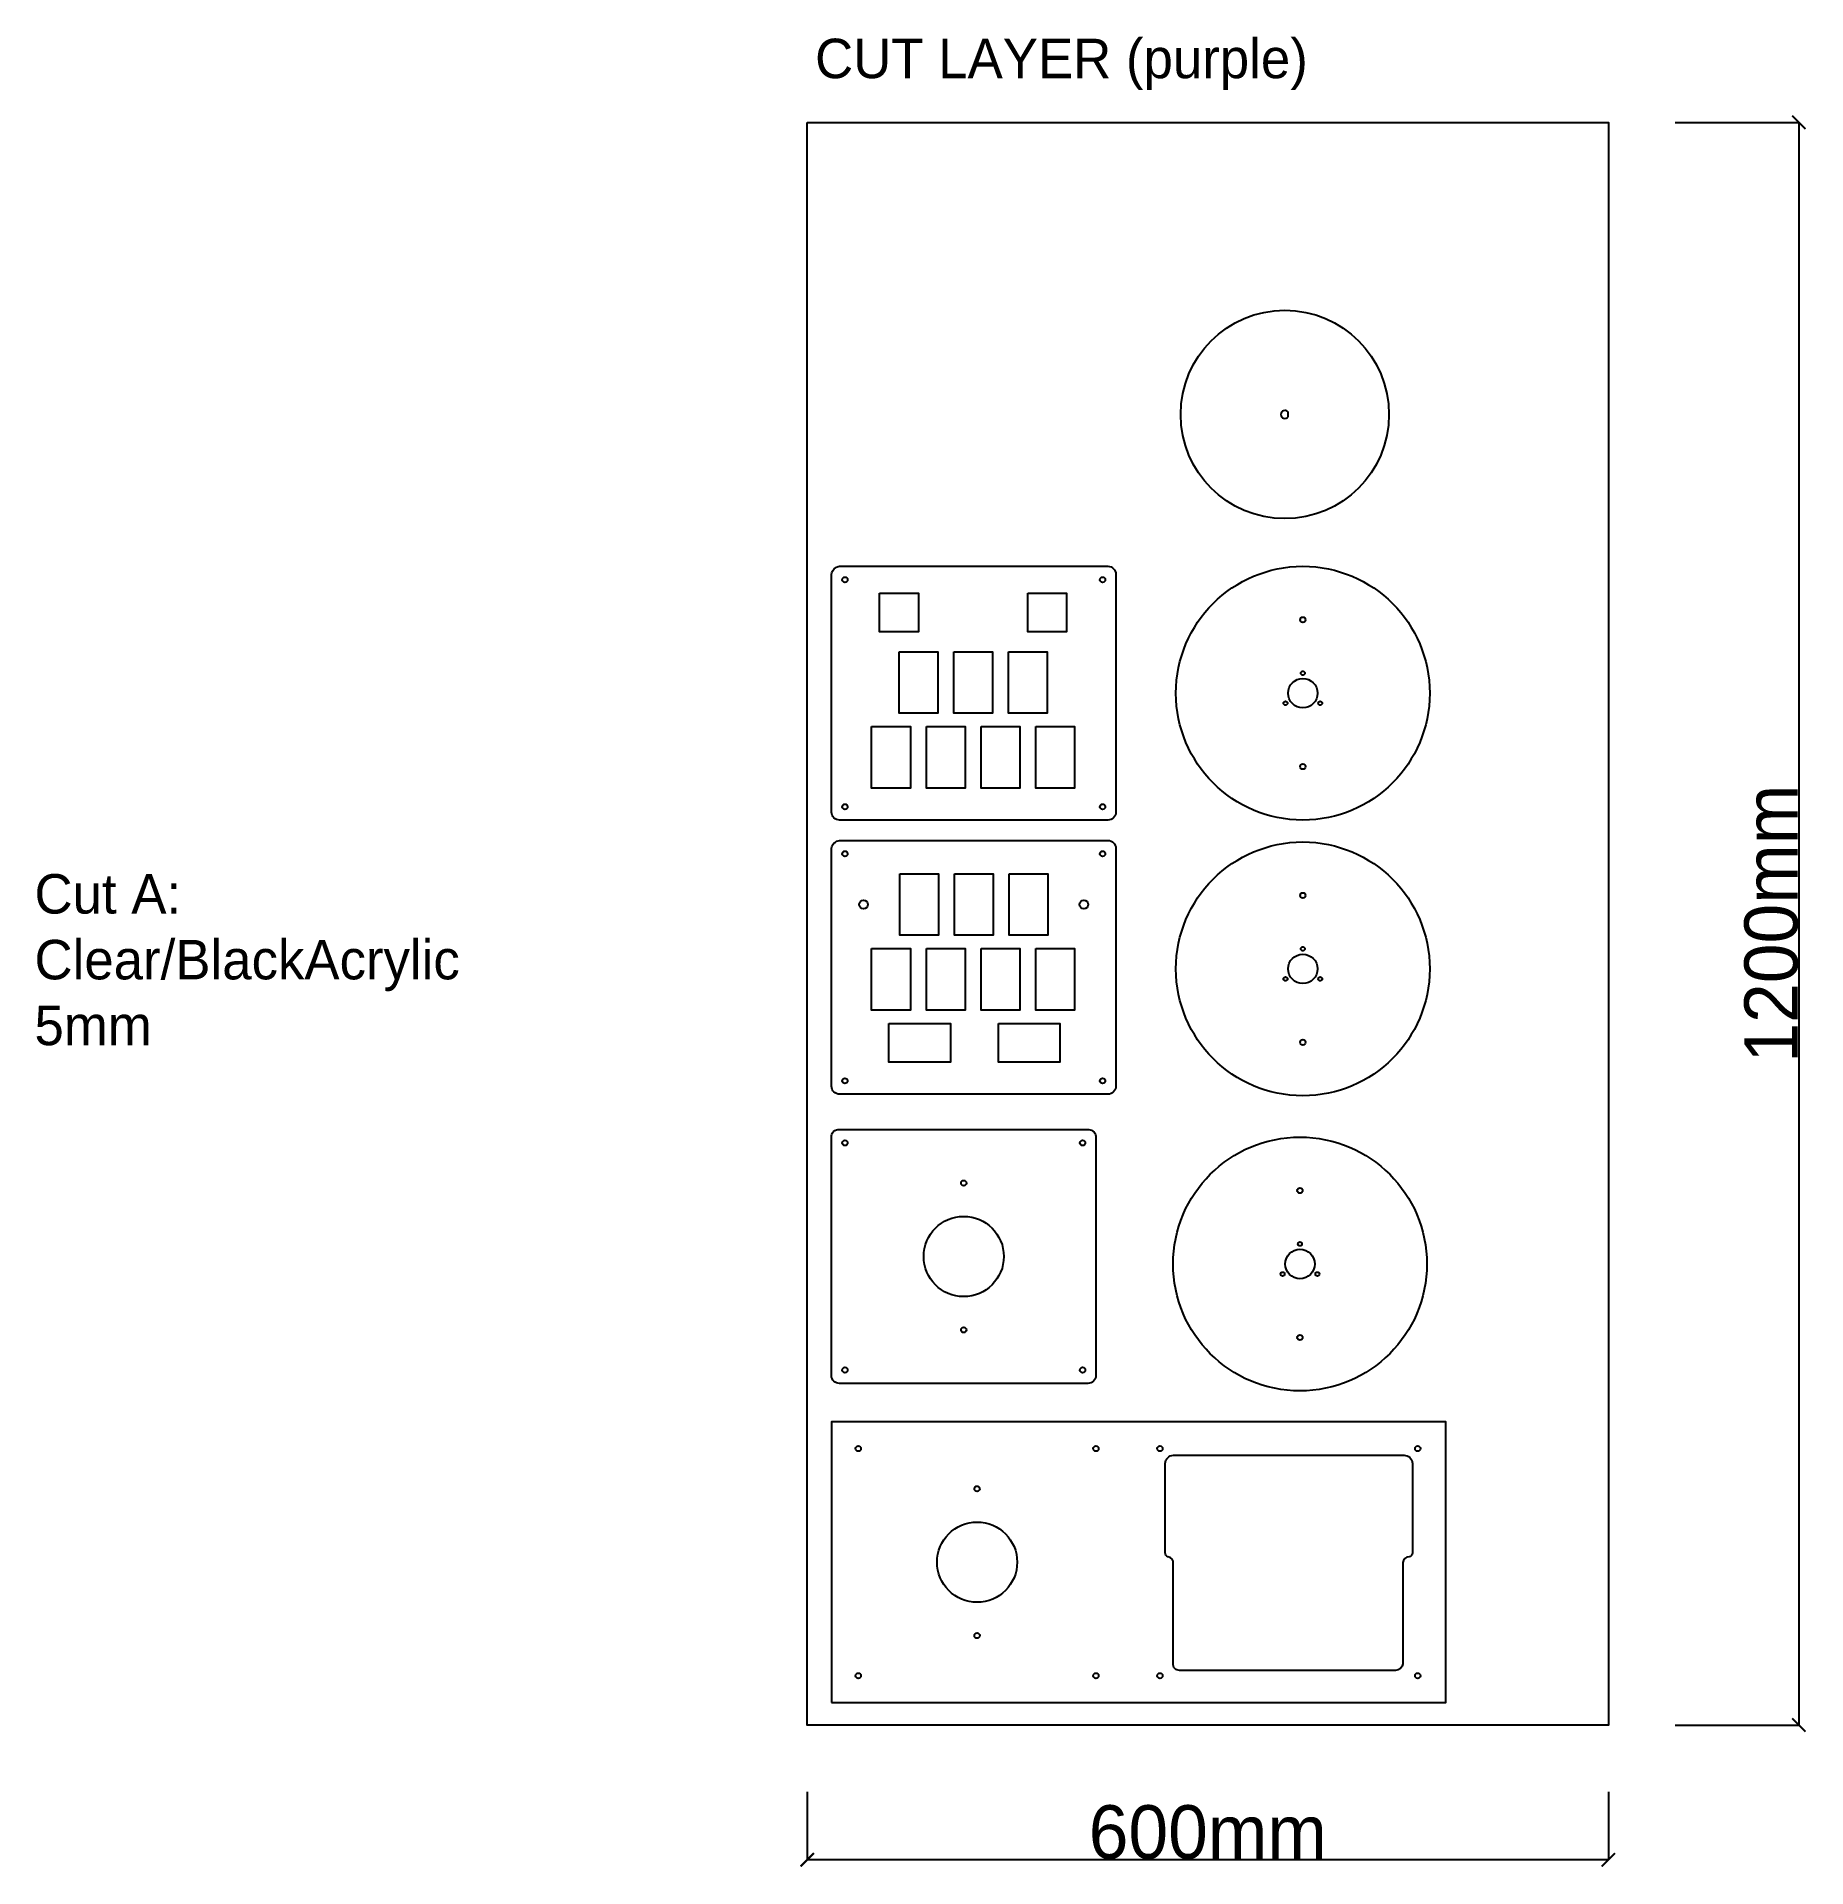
# Model space of a CAD drawing. Header units: millimetres. Extents: x -778 to 547, y -1658 to -287.
import ezdxf

# ---------------------------------------------------------------- set-up
doc = ezdxf.new("R2010")
doc.units = ezdxf.units.MM
doc.layers.add('Corte A (5mm Acr. Transp.) Todo Junto', color=210, linetype='Continuous')
doc.layers.add('Texto', color=10, linetype='Continuous')
doc.dimstyles.new('ISO-25', dxfattribs={"dimtxt": 2.5, "dimasz": 2.5, "dimexe": 1.25, "dimexo": 0.625, "dimtad": 1, "dimtxsty": 'Standard', "dimcen": 2.5, "dimadec": 0, "dimazin": 0, "dimtfac": 1, "dimtmove": 0, "dimatfit": 3, "dimfxl": 1, "dimarcsym": 0})

# ---------------------------------------------------------------- blocks, each defined once
blk = doc.blocks.new('_ArchTick')
at = {"color": 0, "linetype": 'ByBlock', "const_width": 0.15}
blk.add_lwpolyline([(-0.5, -0.5), (0.5, 0.5)], dxfattribs=at)
blk = doc.blocks.new('*D1')
at = {"layer": 'Corte A (5mm Acr. Transp.) Todo Junto', "color": 0, "lineweight": -2, "transparency": 16777216}
for p, q in [((448.6, -351.3), (541.3, -351.3)), ((541.3, -351.3), (541.3, -1551.3)), ((448.6, -1551.3), (541.3, -1551.3))]:
    blk.add_line(p, q, dxfattribs=at)
at = {"layer": 'Defpoints', "color": 0, "transparency": 16777216}
for p in [(398.6, -351.3), (398.6, -1551.3), (541.3, -1551.3)]:
    blk.add_point(p, dxfattribs=at)
at = {"layer": 'Corte A (5mm Acr. Transp.) Todo Junto', "color": 0, "lineweight": -2, "transparency": 16777216, "xscale": 10, "yscale": 10, "zscale": 10}
for p, rotation in [((541.3, -351.3), 90), ((541.3, -1551.3), 270)]:
    blk.add_blockref('_ArchTick', p, dxfattribs=dict(at, rotation=rotation))
at = {"layer": 'Corte A (5mm Acr. Transp.) Todo Junto', "color": 0, "transparency": 16777216, "insert": (520.7, -951.3), "char_height": 40, "attachment_point": 5, "rotation": 90}
blk.add_mtext('1200mm', dxfattribs=at)
blk = doc.blocks.new('*D2')
at = {"layer": 'Corte A (5mm Acr. Transp.) Todo Junto', "color": 0, "lineweight": -2, "transparency": 16777216}
for p, q in [((-201.4, -1601.3), (-201.4, -1652.2)), ((398.6, -1601.3), (398.6, -1652.2)), ((398.6, -1652.2), (-201.4, -1652.2))]:
    blk.add_line(p, q, dxfattribs=at)
at = {"layer": 'Defpoints', "color": 0, "transparency": 16777216}
for p in [(-201.4, -1551.3), (398.6, -1551.3), (-201.4, -1652.2)]:
    blk.add_point(p, dxfattribs=at)
at = {"layer": 'Corte A (5mm Acr. Transp.) Todo Junto', "color": 0, "lineweight": -2, "transparency": 16777216, "xscale": 10, "yscale": 10, "zscale": 10, "rotation": 180}
blk.add_blockref('_ArchTick', (-201.4, -1652.2), dxfattribs=at)
at = {"layer": 'Corte A (5mm Acr. Transp.) Todo Junto', "color": 0, "lineweight": -2, "transparency": 16777216, "xscale": 10, "yscale": 10, "zscale": 10}
blk.add_blockref('_ArchTick', (398.6, -1652.2), dxfattribs=at)
at = {"layer": 'Corte A (5mm Acr. Transp.) Todo Junto', "color": 0, "transparency": 16777216, "insert": (98.6, -1631.6), "char_height": 40, "attachment_point": 5}
blk.add_mtext('600mm', dxfattribs=at)

msp = doc.modelspace()

# ---------------------------------------------------------------- linework, layer by layer
at = {"layer": 'Corte A (5mm Acr. Transp.) Todo Junto'}
msp.add_lwpolyline([(158.694, -571.855), (158.694, -568.194, 2.93737938), (158.694, -571.855, -0.42463358)], format="xyb", dxfattribs=at)
for points in [[(-177.133, -683.708), (23.864, -683.708, -0.40391656), (29.864, -689.708), (29.864, -867.708, -0.41237951), (23.874, -873.708), (-177.133, -873.708, -0.43352221), (-183.133, -867.788), (-183.133, -689.63, -0.34716467)], [(-177.133, -888.932), (23.864, -888.932, -0.40391656), (29.864, -894.932), (29.864, -1072.932, -0.41237951), (23.874, -1078.932), (-177.133, -1078.932, -0.43352221), (-183.133, -1073.012), (-183.133, -894.854, -0.34716467)], [(-183.133, -1111.369, -0.49726471), (-177.133, -1105.448), (9.452, -1105.448, -0.43663336), (14.827, -1111.448), (14.827, -1289.448, -0.42847091), (8.837, -1295.448), (-177.133, -1295.448, -0.46226752), (-183.133, -1289.527)], [(66.807, -1422.427), (66.807, -1355.336, -0.410542), (72.807, -1349.336), (245.57, -1349.336, -0.42345773), (251.81, -1355.336), (251.81, -1422.427, -0.40492311), (249.306, -1425.336, 0.37966649), (244.806, -1429.613), (244.806, -1505.336, -0.36361176), (239.306, -1510.336), (77.306, -1510.336, -0.49034321), (72.806, -1505.336), (72.806, -1430.336, 0.41266619), (68.754, -1425.336, -0.33029047), (66.807, -1422.427)]]:
    msp.add_lwpolyline(points, format="xyb", close=True, dxfattribs=at)
for points in [[(-147.138, -703.71), (-118.138, -703.71), (-118.138, -732.71), (-147.138, -732.71)], [(-36.138, -703.71), (-7.138, -703.71), (-7.138, -732.71), (-36.138, -732.71)], [(-132.638, -747.71), (-103.638, -747.71), (-103.638, -793.71), (-132.638, -793.71)], [(-91.638, -747.71), (-62.638, -747.71), (-62.638, -793.71), (-91.638, -793.71)], [(-50.638, -747.71), (-21.638, -747.71), (-21.638, -793.71), (-50.638, -793.71)], [(-153.138, -803.71), (-124.138, -803.71), (-124.138, -849.71), (-153.138, -849.71)], [(-112.138, -803.71), (-83.138, -803.71), (-83.138, -849.71), (-112.138, -849.71)], [(-71.138, -803.71), (-42.138, -803.71), (-42.138, -849.71), (-71.138, -849.71)], [(-30.138, -803.71), (-1.138, -803.71), (-1.138, -849.71), (-30.138, -849.71)], [(-132.137, -913.93), (-103.137, -913.93), (-103.137, -959.93), (-132.137, -959.93)], [(-91.137, -913.93), (-62.137, -913.93), (-62.137, -959.93), (-91.137, -959.93)], [(-50.137, -913.93), (-21.137, -913.93), (-21.137, -959.93), (-50.137, -959.93)], [(-153.137, -969.93), (-124.137, -969.93), (-124.137, -1015.93), (-153.137, -1015.93)], [(-112.137, -969.93), (-83.137, -969.93), (-83.137, -1015.93), (-112.137, -1015.93)], [(-71.137, -969.93), (-42.137, -969.93), (-42.137, -1015.93), (-71.137, -1015.93)], [(-30.137, -969.93), (-1.137, -969.93), (-1.137, -1015.93), (-30.137, -1015.93)], [(-140.137, -1025.93), (-94.137, -1025.93), (-94.137, -1054.93), (-140.137, -1054.93)], [(-58.137, -1025.93), (-12.137, -1025.93), (-12.137, -1054.93), (-58.137, -1054.93)], [(-183.133, -1534.334), (276.867, -1534.334), (276.867, -1324.334), (-183.133, -1324.334)]]:
    msp.add_lwpolyline(points, close=True, dxfattribs=at)
for centre, radius in [((156.317, -570.024), 78), ((169.795, -778.708), 95), ((-173.133, -693.708), 2), ((19.864, -693.708), 2), ((169.795, -723.708), 2), ((169.795, -763.708), 1.5), ((169.795, -778.708), 11), ((156.804, -786.208), 1.5), ((182.785, -786.208), 1.5), ((169.795, -833.708), 2), ((-173.133, -863.708), 2), ((19.864, -863.708), 2), ((169.795, -985.112), 95), ((-173.133, -898.932), 2), ((19.864, -898.932), 2), ((169.795, -930.112), 2), ((-159.137, -936.93), 3.25), ((5.863, -936.93), 3.25), ((169.795, -970.112), 1.5), ((169.795, -985.112), 11), ((156.804, -992.612), 1.5), ((182.785, -992.612), 1.5), ((169.795, -1040.112), 2), ((-173.133, -1068.932), 2), ((19.864, -1068.932), 2), ((-173.133, -1115.448), 2), ((4.827, -1115.448), 2), ((167.663, -1206.085), 95), ((-84.153, -1145.448), 2), ((167.663, -1151.085), 2), ((-84.153, -1200.448), 30), ((167.663, -1191.085), 1.5), ((167.663, -1206.085), 11), ((154.672, -1213.585), 1.5), ((180.653, -1213.585), 1.5), ((-84.153, -1255.448), 2), ((167.663, -1261.085), 2), ((-173.133, -1285.448), 2), ((4.827, -1285.448), 2), ((-163.133, -1344.334), 2), ((14.827, -1344.334), 2), ((62.811, -1344.334), 2), ((255.808, -1344.334), 2), ((-74.153, -1374.334), 2), ((-74.153, -1429.334), 30), ((-74.153, -1484.334), 2), ((-163.133, -1514.334), 2), ((14.827, -1514.334), 2), ((62.811, -1514.334), 2), ((255.808, -1514.334), 2)]:
    msp.add_circle(centre, radius, dxfattribs=at)
at = {"layer": 'Texto'}
msp.add_lwpolyline([(-201.387, -351.339), (398.613, -351.339), (398.613, -1551.339), (-201.387, -1551.339)], close=True, dxfattribs=at)

# ---------------------------------------------------------------- texts
at = {"layer": 'Texto', "color": 10}
for s, height, p in [('CUT LAYER (purple)', 29.56028, (-195.509, -318.237)), ('Cut A:', 29.5603, (-780.082, -943.705)), ('Clear/BlackAcrylic', 29.56028, (-780.082, -992.972)), ('5mm', 29.5603, (-780.082, -1042.239))]:
    msp.add_text(s, height=height, dxfattribs=at).set_placement(p)

# ---------------------------------------------------------------- dimensions: what is measured, and where the dimension line sits
at = {"layer": 'Corte A (5mm Acr. Transp.) Todo Junto', "color": 10}
dim = msp.add_linear_dim(base=(541.288, -1551.339), p1=(398.613, -351.339), p2=(398.613, -1551.339), angle=90, dimstyle='ISO-25', override={"dimtxt": 40, "dimasz": 10, "dimexe": 0, "dimexo": 50, "dimpost": 'mm', "dimblk1": 'ArchTick', "dimblk2": 'ArchTick', "dimsah": 1}, dxfattribs=at)
dim.commit()
dim.dimension.update_dxf_attribs({"geometry": '*D1', "text_midpoint": (520.663, -951.339)})
dim = msp.add_linear_dim(base=(-201.387, -1652.231), p1=(398.613, -1551.339), p2=(-201.387, -1551.339), dimstyle='ISO-25', override={"dimtxt": 40, "dimasz": 10, "dimexe": 0, "dimexo": 50, "dimpost": 'mm', "dimblk1": 'ArchTick', "dimblk2": 'ArchTick', "dimsah": 1}, dxfattribs=at)
dim.commit()
dim.dimension.update_dxf_attribs({"geometry": '*D2', "text_midpoint": (98.613, -1631.606)})

doc.saveas('drawing.dxf')
